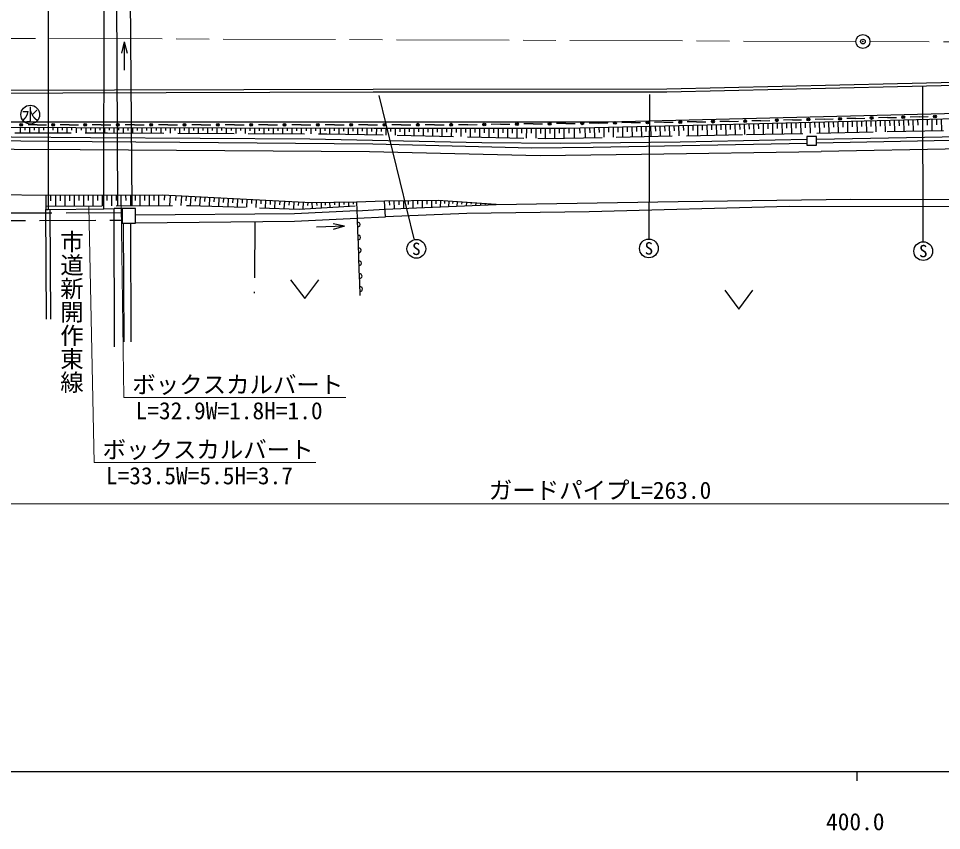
# Model space of a CAD drawing. Units: millimetres, scale not verified. Extents: x 40000 to 680000, y 20000 to 380000.
# Drawn here: x 378588 to 477044, y 198715 to 285308 of the extents above; entities that cross this region are included whole.
import ezdxf
from ezdxf.enums import TextEntityAlignment as Align

# ---------------------------------------------------------------- set-up
doc = ezdxf.new("R2010")
doc.units = ezdxf.units.MM
doc.header["$LTSCALE"] = 1000
doc.header["$PDMODE"] = 32
doc.header["$PDSIZE"] = 500
doc.linetypes.add('CHAIN', pattern=[18.5, 12, -1.5, 3.5, -1.5])
doc.linetypes.add('DASHED', pattern=[7.5, 6, -1.5])
for name, color, linetype, lineweight in [('M-BGD', 7, 'Continuous', 25), ('M-BGD-EXST', 7, 'Continuous', 25), ('M-BMK', 2, 'CHAIN', 13), ('M-BMK-SRVR', 3, 'Continuous', 25), ('M-STR-HTXT', 7, 'Continuous', 13), ('M-STR-STR1', 1, 'Continuous', 25), ('M-TTL-BAND', 7, 'Continuous', 25)]:
    doc.layers.add(name, color=color, linetype=linetype, lineweight=lineweight)
doc.layers.add('M-OTRS', color=6, linetype='Continuous')
doc.styles.add('@ＭＳ ゴシック', font='')
doc.styles.add('ＭＳ ゴシック', font='')
doc.styles.get('@ＭＳ ゴシック').set_extended_font_data('@MS Gothic')
doc.styles.get('ＭＳ ゴシック').set_extended_font_data('MS Gothic')

msp = doc.modelspace()

# ---------------------------------------------------------------- linework, layer by layer
at = {"layer": 'M-BGD'}
for p, q in [((389873, 282809), (389566, 281611)), ((389873, 282809), (389857, 279809)), ((389873, 282809), (390166, 281608)), ((471278, 274735), (470314, 274712)), ((471278, 274735), (472242, 274759)), ((474652, 274817), (473688, 274793)), ((474652, 274817), (475616, 274840)), ((380588, 273967), (379613, 273968)), ((380588, 273967), (381563, 273966)), ((384000, 273962), (383025, 273964)), ((384000, 273962), (384975, 273961)), ((387413, 273958), (386438, 273959)), ((387413, 273958), (388429, 273959)), ((390969, 273960), (389953, 273960)), ((390969, 273960), (391985, 273961)), ((394525, 273962), (393509, 273962)), ((394525, 273962), (395541, 273963)), ((398081, 273964), (397065, 273964)), ((398081, 273964), (399097, 273965)), ((401637, 273966), (400621, 273966)), ((401637, 273966), (402653, 273967)), ((405192, 273968), (404177, 273968)), ((405192, 273968), (406208, 273969)), ((408748, 273970), (407732, 273970)), ((408748, 273970), (409764, 273971)), ((412304, 273972), (411288, 273972)), ((412304, 273972), (413320, 273973)), ((415860, 273974), (414844, 273974)), ((415860, 273974), (416876, 273975)), ((419416, 273976), (418400, 273976)), ((419416, 273976), (420432, 273977)), ((422972, 273978), (421956, 273978)), ((422972, 273978), (423988, 273979)), ((426528, 273980), (425512, 273980)), ((426528, 273980), (427524, 273993)), ((430013, 274024), (429018, 274011)), ((430013, 274024), (431009, 274036)), ((433498, 274067), (432503, 274055)), ((433498, 274067), (434494, 274080)), ((436983, 274111), (435988, 274098)), ((436983, 274111), (437979, 274123)), ((440468, 274154), (439472, 274142)), ((440468, 274154), (441464, 274167)), ((442007, 273712), (442033, 272654)), ((442507, 273725), (442520, 273194)), ((443953, 274198), (442957, 274185)), ((443006, 273737), (443033, 272673)), ((443506, 273750), (443520, 273217)), ((443953, 274198), (444949, 274210)), ((444006, 273762), (444033, 272693)), ((444506, 273775), (444519, 273239)), ((445006, 273787), (445033, 272713)), ((445506, 273799), (445519, 273261)), ((446006, 273812), (446032, 272733)), ((447438, 274241), (446442, 274229)), ((446505, 273824), (446519, 273284)), ((447005, 273837), (447032, 272753)), ((447438, 274241), (448434, 274253)), ((447505, 273849), (447519, 273306)), ((448005, 273862), (448032, 272773)), ((448505, 273874), (448518, 273328)), ((449005, 273886), (449032, 272793)), ((449504, 273899), (449518, 273351)), ((450923, 274285), (449927, 274272)), ((450004, 273911), (450032, 272813)), ((450504, 273924), (450518, 273373)), ((450923, 274285), (451919, 274297)), ((451004, 273936), (451031, 272833)), ((451504, 273949), (451518, 273396)), ((452004, 273961), (452031, 272852)), ((452504, 273974), (452517, 273418)), ((453003, 273986), (453031, 272872)), ((454408, 274328), (453412, 274316)), ((453503, 273998), (453517, 273440)), ((454003, 274011), (454031, 272892)), ((454408, 274328), (455372, 274351)), ((454503, 274023), (454517, 273463)), ((455003, 274036), (455031, 272912)), ((455503, 274048), (455517, 273485)), ((456002, 274061), (456031, 272932)), ((456502, 274073), (456516, 273508)), ((457782, 274409), (456818, 274386)), ((457002, 274085), (457030, 272952)), ((457502, 274098), (457516, 273530)), ((457782, 274409), (458746, 274433)), ((458002, 274110), (458030, 272972)), ((458502, 274123), (458516, 273553)), ((459002, 274135), (459030, 272993)), ((459501, 274148), (459516, 273575)), ((460001, 274160), (460030, 273013)), ((461156, 274491), (460192, 274468)), ((460501, 274172), (460515, 273598)), ((461001, 274185), (461030, 273033)), ((461156, 274491), (462120, 274514)), ((461501, 274197), (461515, 273620)), ((462001, 274210), (462029, 273054)), ((462500, 274222), (462515, 273643)), ((463000, 274235), (463029, 273074)), ((463500, 274247), (463515, 273666)), ((464530, 274572), (463566, 274549)), ((464000, 274260), (464029, 273094)), ((464500, 274272), (464514, 273688)), ((464530, 274572), (465494, 274596)), ((465000, 274284), (465029, 273115)), ((465500, 274297), (465514, 273711)), ((465999, 274309), (466029, 273135)), ((466499, 274322), (466514, 273733)), ((467904, 274654), (466940, 274631)), ((466999, 274334), (467028, 273155)), ((467499, 274347), (467514, 273756)), ((467904, 274654), (468868, 274677)), ((467999, 274359), (468028, 273175)), ((468499, 274371), (468513, 273779)), ((468998, 274384), (469028, 273196)), ((469498, 274396), (469513, 273801)), ((469998, 274409), (470028, 273216)), ((470498, 274421), (470513, 273824)), ((470998, 274434), (471028, 273236)), ((471498, 274446), (471513, 273846)), ((471998, 274459), (472027, 273257)), ((472497, 274471), (472512, 273869)), ((472997, 274483), (473027, 273277)), ((473497, 274496), (473512, 273891)), ((473997, 274508), (474027, 273297)), ((474497, 274521), (474512, 273914)), ((474997, 274533), (475027, 273318)), ((475496, 274546), (475512, 273937)), ((475996, 274558), (476027, 273338)), ((476496, 274570), (476511, 273959)), ((476996, 274583), (477026, 273358)), ((378794, 273126), (378795, 273667)), ((379295, 273401), (379295, 273666)), ((379794, 273123), (379795, 273665)), ((380295, 273399), (380295, 273663)), ((380794, 273121), (380795, 273662)), ((381295, 273397), (381295, 273661)), ((381794, 273118), (381795, 273660)), ((382295, 273394), (382295, 273658)), ((382794, 273115), (382795, 273657)), ((383295, 273392), (383295, 273656)), ((383794, 273113), (383795, 273654)), ((384295, 273390), (384295, 273653)), ((384794, 273110), (384795, 273652)), ((385295, 273388), (385295, 273651)), ((385794, 273107), (385795, 273649)), ((386295, 273386), (386295, 273648)), ((386794, 273105), (386795, 273647)), ((387295, 273384), (387295, 273645)), ((387794, 273102), (387795, 273644)), ((388295, 273382), (388295, 273643)), ((388794, 273099), (388795, 273642)), ((389295, 273379), (389295, 273640)), ((389794, 273095), (389795, 273639)), ((390295, 273376), (390295, 273638)), ((390794, 273091), (390795, 273636)), ((391295, 273374), (391295, 273635)), ((391794, 273087), (391795, 273634)), ((392295, 273371), (392295, 273633)), ((392794, 273083), (392795, 273631)), ((393295, 273368), (393295, 273630)), ((393794, 273079), (393795, 273629)), ((394295, 273366), (394295, 273627)), ((394794, 273076), (394795, 273626)), ((395295, 273363), (395295, 273625)), ((395794, 273072), (395795, 273624)), ((396295, 273360), (396295, 273622)), ((396794, 273068), (396795, 273621)), ((397295, 273358), (397295, 273620)), ((397794, 273064), (397795, 273619)), ((398295, 273355), (398295, 273617)), ((398794, 273060), (398795, 273616)), ((399295, 273352), (399295, 273615)), ((399794, 273056), (399795, 273613)), ((400295, 273350), (400295, 273612)), ((400794, 273053), (400795, 273611)), ((401295, 273347), (401295, 273610)), ((401794, 273049), (401795, 273608)), ((402295, 273344), (402295, 273607)), ((402794, 273045), (402795, 273606)), ((403295, 273341), (403295, 273604)), ((403794, 273041), (403795, 273603)), ((404295, 273339), (404295, 273602)), ((404794, 273037), (404795, 273601)), ((405295, 273336), (405295, 273599)), ((405794, 273033), (405795, 273598)), ((406295, 273333), (406295, 273597)), ((406794, 273030), (406795, 273595)), ((407295, 273331), (407295, 273594)), ((407794, 273026), (407795, 273593)), ((408295, 273328), (408295, 273592)), ((408794, 273022), (408795, 273590)), ((409295, 273325), (409295, 273589)), ((409794, 273018), (409795, 273588)), ((410295, 273323), (410295, 273586)), ((410794, 273014), (410795, 273585)), ((411295, 273320), (411295, 273584)), ((411794, 273005), (411795, 273583)), ((412295, 273310), (412295, 273581)), ((412794, 272984), (412795, 273580)), ((413295, 273299), (413295, 273579)), ((413794, 272962), (413795, 273577)), ((414295, 273287), (414295, 273576)), ((414794, 272941), (414795, 273575)), ((415295, 273276), (415295, 273574)), ((415794, 272919), (415795, 273572)), ((416295, 273264), (416295, 273571)), ((416794, 272898), (416795, 273571)), ((417295, 273253), (417295, 273571)), ((417794, 272876), (417795, 273572)), ((418295, 273241), (418295, 273572)), ((418794, 272855), (418795, 273573)), ((419294, 273230), (419295, 273573)), ((419794, 272833), (419795, 273573)), ((420294, 273218), (420295, 273574)), ((420794, 272812), (420795, 273574)), ((421294, 273207), (421295, 273575)), ((421794, 272790), (421795, 273575)), ((422294, 273195), (422295, 273576)), ((422794, 272769), (422795, 273576)), ((423294, 273184), (423295, 273576)), ((423794, 272747), (423795, 273577)), ((424294, 273172), (424295, 273577)), ((424794, 272726), (424795, 273578)), ((425294, 273161), (425295, 273578)), ((425794, 272705), (425795, 273579)), ((426294, 273149), (426295, 273579)), ((426794, 272683), (426795, 273579)), ((427294, 273138), (427295, 273580)), ((427794, 272662), (427795, 273580)), ((428294, 273126), (428295, 273581)), ((428794, 272640), (428795, 273581)), ((429294, 273115), (429295, 273582)), ((429794, 272619), (429795, 273582)), ((430294, 273103), (430295, 273583)), ((430794, 272597), (430795, 273583)), ((431294, 273092), (431295, 273583)), ((431794, 272576), (431795, 273584)), ((432294, 273080), (432295, 273584)), ((432793, 272554), (432795, 273585)), ((433294, 273069), (433295, 273585)), ((433793, 272533), (433795, 273586)), ((434294, 273057), (434295, 273586)), ((434793, 272511), (434795, 273586)), ((435294, 273055), (435295, 273587)), ((435793, 272530), (435795, 273587)), ((436294, 273064), (436295, 273588)), ((436793, 272549), (436795, 273588)), ((437327, 273092), (437316, 273595)), ((437912, 272572), (437887, 273609)), ((438488, 273092), (438475, 273622)), ((439008, 273638), (439034, 272594)), ((439508, 273650), (439521, 273127)), ((440007, 273663), (440034, 272614)), ((440507, 273675), (440520, 273149)), ((441007, 273687), (441033, 272634)), ((441507, 273700), (441520, 273172)), ((463709, 272721), (462679, 272721)), ((462679, 272721), (462679, 271791)), ((462679, 271791), (463709, 271791)), ((463709, 271791), (463709, 272721)), ((504702, 271885), (464192, 271133)), ((382022, 266445), (382023, 265869)), ((382522, 266446), (382525, 265295)), ((383022, 266447), (383023, 265873)), ((383522, 266449), (383525, 265301)), ((384022, 266450), (384023, 265877)), ((384522, 266451), (384524, 265307)), ((385022, 266452), (385023, 265881)), ((385522, 266453), (385524, 265312)), ((386022, 266455), (386023, 265885)), ((386522, 266456), (386524, 265318)), ((387022, 266457), (387023, 265889)), ((387522, 266458), (387524, 265324)), ((388022, 266459), (388023, 265893)), ((388522, 266461), (388524, 265330)), ((389022, 266462), (389023, 265897)), ((389522, 266463), (389524, 265335)), ((390022, 266464), (390023, 265901)), ((390522, 266465), (390524, 265341)), ((391022, 266467), (391023, 265905)), ((391522, 266468), (391524, 265347)), ((392022, 266469), (392023, 265909)), ((392522, 266470), (392524, 265353)), ((393022, 266471), (393023, 265913)), ((393522, 266472), (393524, 265358)), ((394158, 265927), (394185, 266462)), ((394735, 265365), (394790, 266431)), ((395384, 265913), (395409, 266398)), ((395964, 266369), (395912, 265372)), ((396463, 266343), (396438, 265859)), ((396962, 266317), (396913, 265374)), ((397462, 266291), (397437, 265824)), ((397961, 266265), (397913, 265340)), ((398460, 266239), (398437, 265781)), ((398960, 266213), (398912, 265306)), ((399459, 266187), (399436, 265738)), ((399958, 266161), (399912, 265273)), ((400458, 266135), (400435, 265696)), ((400957, 266109), (400912, 265239)), ((401456, 266083), (401434, 265653)), ((401956, 266057), (401911, 265206)), ((402455, 266031), (402433, 265610)), ((402954, 266005), (402911, 265172)), ((403454, 265979), (403432, 265567)), ((403953, 265953), (403910, 265138)), ((404452, 265927), (404431, 265524)), ((404952, 265901), (404910, 265105)), ((405451, 265875), (405430, 265481)), ((405950, 265849), (405910, 265071)), ((417642, 265839), (414636, 265702)), ((417719, 264151), (417642, 265839)), ((418142, 265843), (418146, 265417)), ((418642, 265846), (418649, 265011)), ((419142, 265850), (419146, 265441)), ((419642, 265854), (419648, 265053)), ((420142, 265858), (420145, 265466)), ((420642, 265861), (420648, 265094)), ((421142, 265865), (421145, 265490)), ((421642, 265869), (421648, 265135)), ((422142, 265873), (422145, 265514)), ((422642, 265877), (422648, 265177)), ((423145, 265555), (423143, 265880)), ((423595, 265216), (423639, 265864)), ((424064, 265560), (424082, 265834)), ((381524, 264934), (381770, 264937)), ((381576, 253259), (381524, 264934)), ((381948, 264940), (382022, 253230)), ((387677, 265019), (388800, 265035)), ((389665, 265040), (388800, 265035)), ((388840, 250280), (388800, 265035)), ((391075, 265040), (389665, 265040)), ((389665, 265040), (389665, 263470)), ((391075, 263470), (391075, 265040)), ((406450, 265823), (406430, 265439)), ((406949, 265797), (406909, 265037)), ((407448, 265771), (407429, 265396)), ((407948, 265745), (407909, 265004)), ((408447, 265719), (408428, 265353)), ((408946, 265693), (408910, 265007)), ((409446, 265667), (409429, 265352)), ((409937, 265068), (409930, 265650)), ((410434, 265376), (410430, 265655)), ((410903, 265125), (410897, 265661)), ((411347, 265404), (411344, 265666)), ((411781, 265670), (411787, 265177)), ((412281, 265676), (412284, 265441)), ((412781, 265682), (412786, 265236)), ((413281, 265687), (413284, 265477)), ((413781, 265693), (413786, 265295)), ((414281, 265698), (414283, 265512)), ((414636, 265702), (414712, 264014)), ((414676, 264803), (417682, 264971)), ((424491, 265253), (424529, 265803)), ((424936, 265560), (424951, 265775)), ((425364, 265747), (425333, 265288)), ((425863, 265713), (425849, 265511)), ((426362, 265679), (426338, 265330)), ((426860, 265645), (426850, 265498)), ((427359, 265611), (427343, 265371)), ((427858, 265577), (427852, 265485)), ((428357, 265544), (428348, 265413)), ((428856, 265510), (428853, 265472)), ((429355, 265476), (429353, 265455)), ((414712, 264014), (417719, 264151)), ((414712, 264014), (414762, 262640)), ((389665, 263470), (391075, 263470)), ((389760, 263470), (389829, 250838)), ((390617, 250826), (390583, 263470)), ((413359, 263157), (410361, 263037)), ((413359, 263157), (412148, 263409)), ((413359, 263157), (412172, 262809)), ((414762, 262640), (414811, 261266)), ((414811, 261266), (414861, 259892)), ((414861, 259892), (414910, 258518)), ((414910, 258518), (414960, 257144)), ((414960, 257144), (415009, 255770))]:
    msp.add_line(p, q, dxfattribs=at)
at = {"layer": 'M-BGD', "linetype": 'DASHED'}
for p, q in [((381525, 266444), (372501, 266522)), ((389665, 264572), (373325, 264525)), ((373325, 263737), (389665, 263816)), ((403795, 263661), (403739, 256022))]:
    msp.add_line(p, q, dxfattribs=at)
at = {"layer": 'M-BGD'}
for points in [[(315182, 277508), (361189, 277620), (416426, 277777), (447735, 277795), (472336, 278359), (492525, 278818), (506784, 278838), (534986, 278807), (555600, 278802), (568929, 278820)], [(315183, 277208), (361190, 277320), (416426, 277477), (447738, 277495), (472343, 278060), (492529, 278518), (506785, 278538), (534986, 278507), (555600, 278502), (568930, 278520)], [(295899, 241480), (295767, 255995), (300195, 264602), (309349, 269908), (316660, 274335), (356299, 274281), (403110, 274277), (441515, 274298), (485968, 275386), (551664, 275304), (568948, 275367)], [(568952, 274654), (528379, 274689), (485545, 274796), (452033, 273941), (437022, 273588), (416482, 273571), (368795, 273693), (317184, 273773), (300689, 263989), (296188, 255562)], [(317132, 273060), (333987, 272925), (359068, 272730), (369369, 272767), (386280, 272621), (409656, 272474), (428029, 272073), (436429, 272000), (449177, 272146), (462679, 272429)], [(463709, 272438), (488622, 272914), (506499, 273070), (531410, 273166), (542994, 273264)], [(542994, 272915), (506537, 272665), (479842, 272313), (463709, 272004)], [(462679, 271969), (439895, 271550), (433302, 271477), (416393, 271901), (395809, 272096), (381754, 272205), (370083, 272315)], [(342893, 271566), (385173, 271319), (416038, 271120), (434236, 270680), (445043, 270852), (464192, 271133)], [(414636, 265702), (409800, 265648), (393967, 266474), (381525, 266444), (381524, 264934)], [(429548, 265463), (423369, 265882), (417642, 265839)], [(417682, 264971), (429548, 265463), (448958, 265804), (467376, 266049), (495195, 265990)], [(495211, 265230), (460811, 265271), (439472, 264697), (426416, 264494), (417719, 264151)], [(414676, 264803), (408022, 264468), (391075, 264326)], [(391075, 263524), (408022, 263706), (414712, 264014)]]:
    msp.add_lwpolyline(points, dxfattribs=at)
at = {"layer": 'M-BGD', "linetype": 'DASHED'}
for points in [[(317563, 273306), (355700, 273187), (388102, 273101), (411497, 273012), (434833, 272510), (456245, 272936), (485554, 273531), (508908, 273720), (542094, 273869), (557722, 274009), (568955, 274122)], [(381525, 265289), (396803, 265377), (408512, 264983), (414652, 265347)]]:
    msp.add_lwpolyline(points, dxfattribs=at)
at = {"layer": 'M-BGD'}
for centre, radius in [((466217, 274613), 150), ((466217, 274613), 99), ((469591, 274695), 150), ((469591, 274695), 99), ((469591, 274695), 49), ((472965, 274776), 150), ((472965, 274776), 99), ((472965, 274776), 49), ((476340, 274857), 150), ((476340, 274857), 99), ((476340, 274857), 49), ((378882, 273969), 150), ((378882, 273969), 99), ((378882, 273969), 49), ((382294, 273965), 150), ((382294, 273965), 99), ((382294, 273965), 49), ((385706, 273960), 150), ((385706, 273960), 99), ((385706, 273960), 49), ((389191, 273959), 150), ((389191, 273959), 99), ((389191, 273959), 49), ((392747, 273961), 150), ((392747, 273961), 99), ((392747, 273961), 49), ((396303, 273963), 150), ((396303, 273963), 99), ((396303, 273963), 49), ((399859, 273965), 150), ((399859, 273965), 99), ((399859, 273965), 49), ((403415, 273967), 150), ((403415, 273967), 99), ((403415, 273967), 49), ((406970, 273969), 150), ((406970, 273969), 99), ((406970, 273969), 49), ((410526, 273971), 150), ((410526, 273971), 99), ((410526, 273971), 49), ((414082, 273973), 150), ((414082, 273973), 99), ((414082, 273973), 49), ((417638, 273975), 150), ((417638, 273975), 99), ((417638, 273975), 49), ((421194, 273977), 150), ((421194, 273977), 99), ((421194, 273977), 49), ((424750, 273979), 150), ((424750, 273979), 99), ((424750, 273979), 49), ((428271, 274002), 150), ((428271, 274002), 99), ((428271, 274002), 49), ((431756, 274045), 150), ((431756, 274045), 99), ((431756, 274045), 49), ((435241, 274089), 150), ((435241, 274089), 99), ((435241, 274089), 49), ((438726, 274132), 150), ((438726, 274132), 99), ((438726, 274132), 49), ((442211, 274176), 150), ((442211, 274176), 99), ((442211, 274176), 49), ((445696, 274219), 150), ((445696, 274219), 99), ((445696, 274219), 49), ((449181, 274263), 150), ((449181, 274263), 99), ((449181, 274263), 49), ((452665, 274306), 150), ((452665, 274306), 99), ((452665, 274306), 49), ((456095, 274369), 150), ((456095, 274369), 99), ((456095, 274369), 49), ((459469, 274450), 150), ((459469, 274450), 99), ((459469, 274450), 49), ((462843, 274532), 150), ((462843, 274532), 99), ((462843, 274532), 49), ((466217, 274613), 49)]:
    msp.add_circle(centre, radius, dxfattribs=at)
for centre in [(414800, 263329), (414849, 261955), (414899, 260581), (414948, 259207), (414998, 257834), (415047, 256460)]:
    msp.add_arc(centre, 238, 256.80951, 107.31968, dxfattribs=at)
at = {"layer": 'M-BGD-EXST'}
for p, q in [((475018, 278003), (475066, 261575)), ((420790, 261802), (417050, 277092)), ((445854, 261862), (445923, 277191)), ((407618, 257453), (409118, 255453)), ((409118, 255453), (410618, 257453)), ((453925, 256322), (455425, 254322)), ((455425, 254322), (456925, 256322))]:
    msp.add_line(p, q, dxfattribs=at)
for centre in [(379846, 275053), (421028, 260742), (445828, 260791), (475094, 260499)]:
    msp.add_circle(centre, 1000, dxfattribs=at)
at = {"layer": 'M-BMK'}
for p, q in [((467913, 282853), (369007, 283217)), ((568237, 282600), (469413, 282848))]:
    msp.add_line(p, q, dxfattribs=at)
at = {"layer": 'M-BMK-SRVR'}
msp.add_circle((468663, 282850), 750, dxfattribs=at)
at = {"layer": 'M-OTRS'}
msp.add_point((468663, 282850), dxfattribs=at)
at = {"layer": 'M-STR-HTXT'}
msp.add_line((317300, 233534), (569183, 233534), dxfattribs=at)
for points in [[(410323, 237969), (386654, 237969), (386108, 265237)], [(413490, 244902), (389821, 244902), (389544, 265354)]]:
    msp.add_lwpolyline(points, dxfattribs=at)
at = {"layer": 'M-STR-STR1'}
for p, q in [((381755, 298320), (381770, 264937)), ((387677, 265019), (387752, 298230)), ((388966, 298212), (389169, 265333)), ((390717, 265342), (390442, 298218)), ((381770, 264937), (387677, 265019))]:
    msp.add_line(p, q, dxfattribs=at)
at = {"layer": 'M-TTL-BAND'}
for p, q in [((40000, 205000), (579000, 205000)), ((468000, 205000), (468000, 204000))]:
    msp.add_line(p, q, dxfattribs=at)

# ---------------------------------------------------------------- texts
at = {"layer": 'M-BGD-EXST', "style": 'ＭＳ ゴシック'}
for s, p in [('水', (379844, 275039)), ('S', (421028, 260742)), ('S', (445828, 260791)), ('S', (475094, 260499))]:
    msp.add_text(s, height=1320, dxfattribs=at).set_placement(p, align=Align.MIDDLE_CENTER)
at = {"layer": 'M-STR-HTXT', "style": '@ＭＳ ゴシック'}
msp.add_text('市道新開作東線', height=1833, rotation=270, dxfattribs=at).set_placement((382798, 262781), align=Align.BOTTOM_LEFT)
at = {"layer": 'M-STR-HTXT', "style": 'ＭＳ ゴシック'}
for s, p in [('ボックスカルバート', (401983, 246265)), ('L=32.9W=1.8H=1.0', (401056, 243484)), ('ボックスカルバート', (398815, 239332)), ('L=33.5W=5.5H=3.7', (397888, 236551))]:
    msp.add_text(s, height=1833, dxfattribs=at).set_placement(p, align=Align.MIDDLE_CENTER)
msp.add_text('ガードパイプL=263.0', height=1833, dxfattribs=at).set_placement((440619, 233534), align=Align.BOTTOM_CENTER)
at = {"layer": 'M-TTL-BAND', "style": 'ＭＳ ゴシック'}
msp.add_text('400.0', height=1833, dxfattribs=at).set_placement((467844, 198195), align=Align.BOTTOM_CENTER)

doc.saveas('drawing.dxf')
